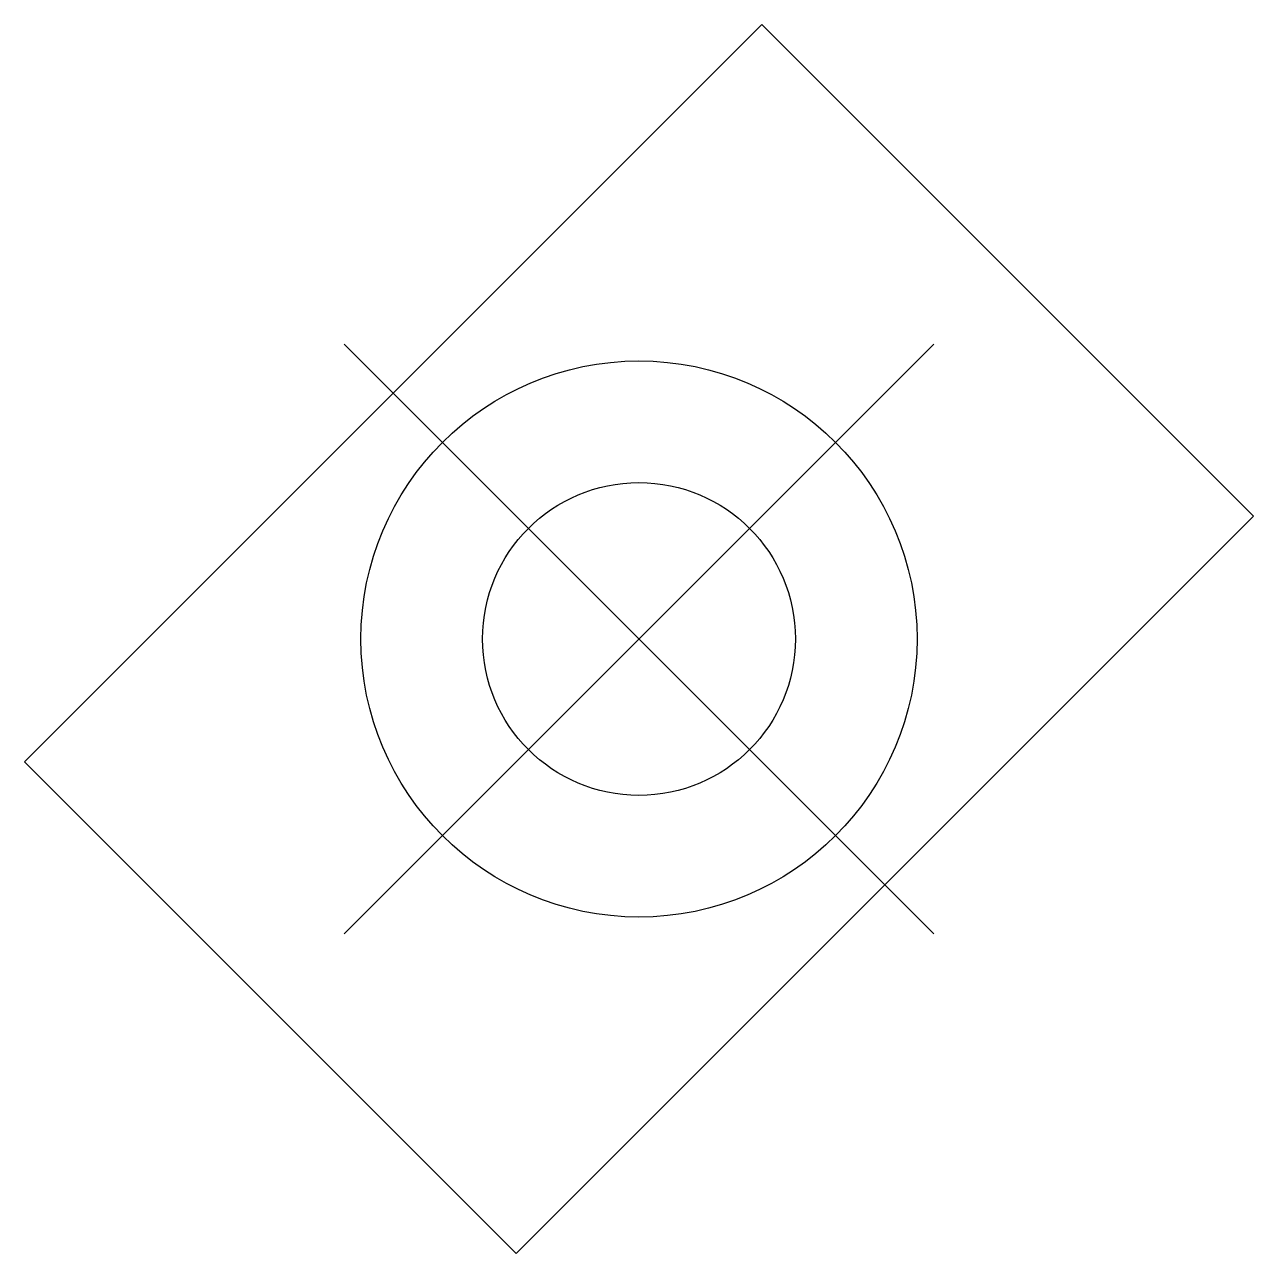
# Model space of a CAD drawing. Extents: x -71 to 54, y 899 to 1024.
# Drawn here: x 36.18 to 53.86, y 898.9 to 916.57 of the extents above.
import ezdxf

# ---------------------------------------------------------------- set-up
doc = ezdxf.new("R2010")
doc.units = 0
doc.header["$MEASUREMENT"] = 0
doc.linetypes.add('CENTER', pattern=[22, 20, -1, 0, -1])
doc.layers.get('0').update_dxf_attribs({"linetype": 'CONTINUOUS'})

msp = doc.modelspace()

# ---------------------------------------------------------------- linework, layer by layer
at = {"color": 7, "linetype": 'CONTINUOUS'}
for p, q in [((46.786, 916.575), (36.179, 905.968)), ((40.776, 911.978), (49.261, 903.493)), ((43.251, 898.897), (36.179, 905.968))]:
    msp.add_line(p, q, dxfattribs=at)
at = {"color": 7}
for q in [(46.786, 916.575), (43.251, 898.897)]:
    msp.add_line((53.857, 909.504), q, dxfattribs=at)
at = {"color": 1, "linetype": 'CENTER'}
msp.add_line((40.776, 903.493), (49.261, 911.978), dxfattribs=at)
at = {"color": 7, "linetype": 'CONTINUOUS'}
for radius in [4, 2.25]:
    msp.add_circle((45.018, 907.736), radius, dxfattribs=at)

doc.saveas('drawing.dxf')
